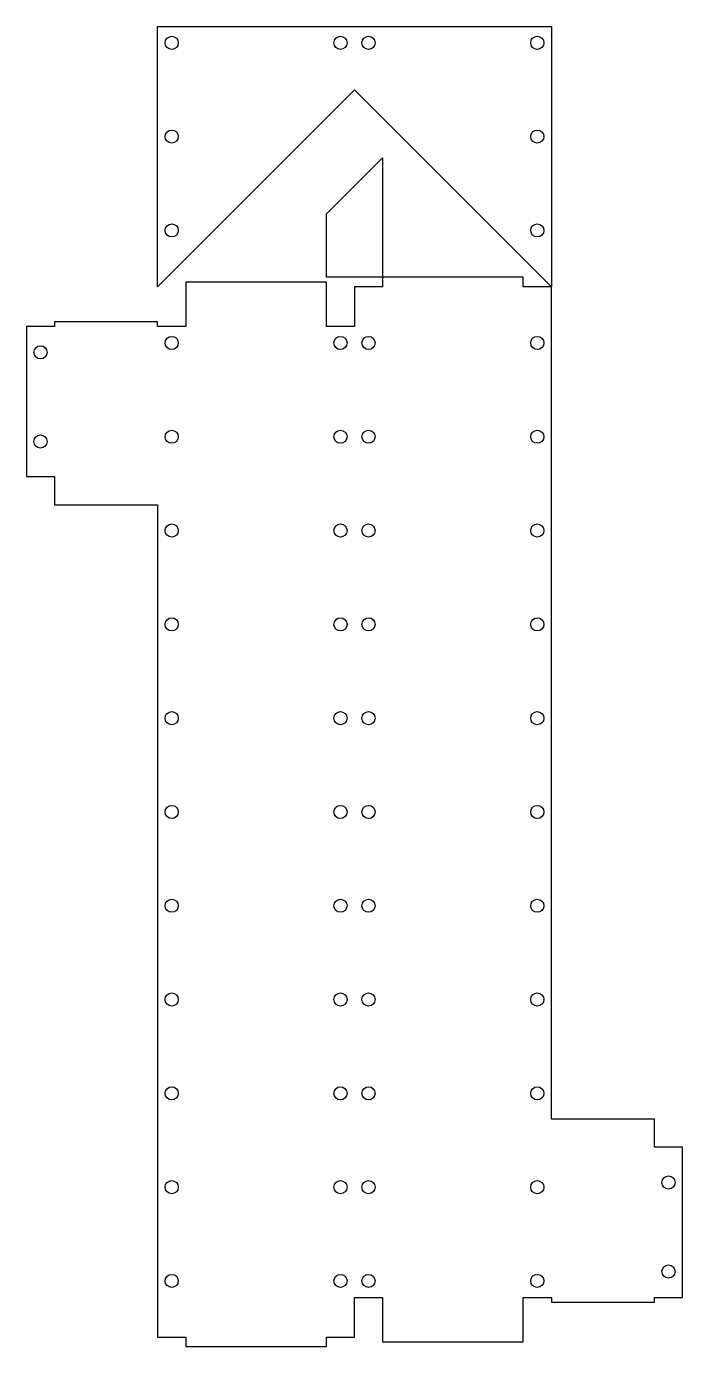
# Model space of a CAD drawing. Header units: millimetres. Extents: x -91 to 49, y 2 to 283.
import ezdxf

# ---------------------------------------------------------------- set-up
doc = ezdxf.new("R2010")
doc.units = ezdxf.units.MM
doc.header["$MEASUREMENT"] = 0
doc.layers.add('DEFAULT', color=7, linetype='Continuous')
doc.layers.add('TOP PLATE', color=198, linetype='Continuous')

msp = doc.modelspace()

# ---------------------------------------------------------------- linework, layer by layer
at = {"layer": 'DEFAULT'}
for p, q in [((-63, 228), (-63, 283.5)), ((-63, 283.5), (21, 283.5)), ((21, 283.5), (21, 228)), ((-21, 270), (-63, 228)), ((21, 228), (-21, 270)), ((-27, 243.5), (-15, 255.5)), ((-15, 255.5), (-15, 230)), ((-27, 230), (-27, 243.5)), ((-15, 230), (-27, 230))]:
    msp.add_line(p, q, dxfattribs=at)
for centre in [(-60, 280), (-24, 280), (-18, 280), (18, 280), (-60, 260), (18, 260), (-60, 240), (18, 240)]:
    msp.add_circle(centre, 1.4, dxfattribs=at)
at = {"layer": 'TOP PLATE'}
for p, q in [((-27, 229), (-57, 229)), ((-57, 229), (-57, 219.5)), ((-27, 219.5), (-27, 229)), ((15, 230), (-15, 230)), ((-15, 230), (-15, 228)), ((15, 228), (15, 230)), ((-21, 228), (-21, 219.5)), ((-15, 228), (-21, 228)), ((21, 228), (15, 228)), ((21, 50.5), (21, 228)), ((-63, 220.5), (-85, 220.5)), ((-85, 220.5), (-85, 219.5)), ((-63, 219.5), (-63, 220.5)), ((-85, 219.5), (-91, 219.5)), ((-91, 219.5), (-91, 187.5)), ((-57, 219.5), (-63, 219.5)), ((-21, 219.5), (-27, 219.5)), ((-91, 187.5), (-85, 187.5)), ((-85, 187.5), (-85, 181.5)), ((-85, 181.5), (-63, 181.5)), ((-63, 181.5), (-63, 4)), ((43, 50.5), (21, 50.5)), ((43, 44.5), (43, 50.5)), ((49, 44.5), (43, 44.5)), ((49, 12.5), (49, 44.5)), ((-21, 4), (-21, 12.5)), ((-21, 12.5), (-15, 12.5)), ((-15, 12.5), (-15, 3)), ((15, 3), (15, 12.5)), ((15, 12.5), (21, 12.5)), ((21, 12.5), (21, 11.5)), ((21, 11.5), (43, 11.5)), ((43, 11.5), (43, 12.5)), ((43, 12.5), (49, 12.5)), ((-63, 4), (-57, 4)), ((-57, 4), (-57, 2)), ((-27, 2), (-27, 4)), ((-27, 4), (-21, 4)), ((-15, 3), (15, 3)), ((-57, 2), (-27, 2))]:
    msp.add_line(p, q, dxfattribs=at)
for centre in [(-60, 216), (-24, 216), (-18, 216), (18, 216), (-88, 214), (-60, 196), (-24, 196), (-18, 196), (18, 196), (-88, 195), (-60, 176), (-24, 176), (-18, 176), (18, 176), (-60, 156), (-24, 156), (-18, 156), (18, 156), (-60, 136), (-24, 136), (-18, 136), (18, 136), (-60, 116), (-24, 116), (-18, 116), (18, 116), (-60, 96), (-24, 96), (-18, 96), (18, 96), (-60, 76), (-24, 76), (-18, 76), (18, 76), (-60, 56), (-24, 56), (-18, 56), (18, 56), (-60, 36), (-24, 36), (-18, 36), (18, 36), (46, 37), (-60, 16), (-24, 16), (-18, 16), (18, 16), (46, 18)]:
    msp.add_circle(centre, 1.4, dxfattribs=at)

doc.saveas('drawing.dxf')
